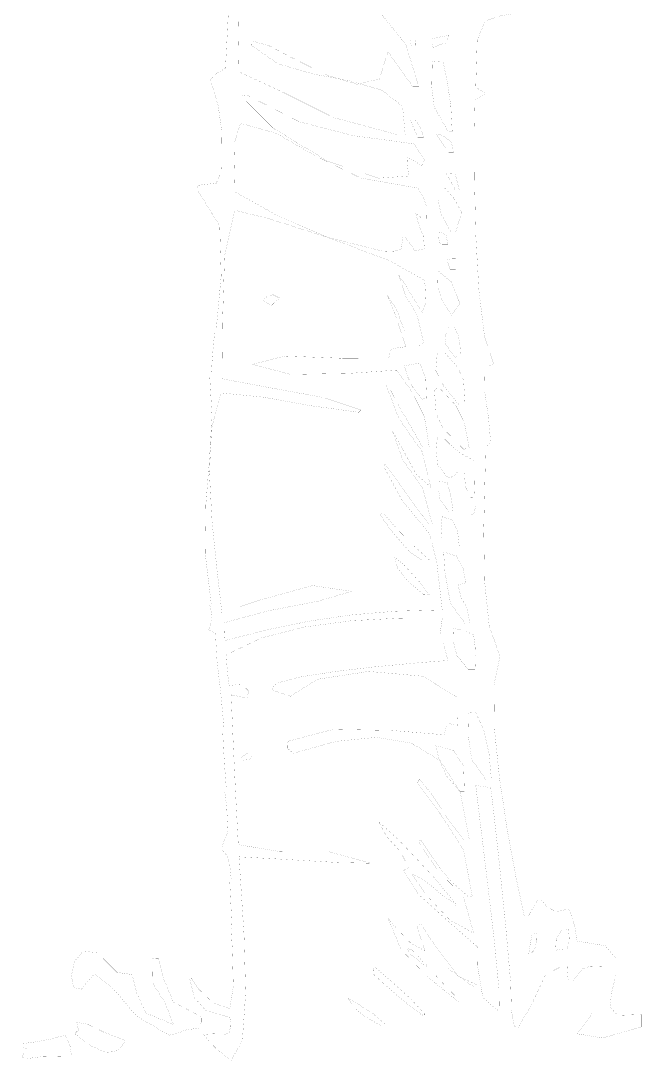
# Model space of a CAD drawing. Extents: x 0 to 56.3, y 0 to 80.3.
# Drawn here: x 16.65 to 25.35, y 0 to 14.57 of the extents above; entities that cross this region are included whole.
import ezdxf

# ---------------------------------------------------------------- set-up
doc = ezdxf.new("R2010")
doc.units = 0
doc.header["$LTSCALE"] = 0.000394
doc.header["$MEASUREMENT"] = 0
doc.layers.get('0').update_dxf_attribs({"linetype": 'CONTINUOUS'})
doc.layers.add('Alberi', color=8, linetype='CONTINUOUS')

# ---------------------------------------------------------------- blocks, each defined once
blk = doc.blocks.new('A$C3AE453EB')
at = {"layer": 'Alberi', "color": 9, "linetype": 'Continuous', "const_width": 0.001}
for points in [[(19.52, 13.9), (19.543, 14.335), (19.575, 14.959), (19.59, 15.665), (19.561, 16.348), (19.464, 16.902), (19.27, 17.22)], [(21.676, 14.696), (22.051, 14.231), (22.23, 13.64), (22.2, 13.64), (22.173, 13.64), (22.15, 13.64), (22.03, 13.807), (21.913, 13.97), (21.8, 14.13), (21.677, 13.748), (21.363, 13.676), (20.944, 13.804), (20.504, 14.021), (20.128, 14.217), (19.9, 14.28), (19.893, 14.26), (19.89, 14.24), (19.89, 14.22), (20.251, 13.965), (20.739, 13.823), (21.258, 13.723), (21.711, 13.594), (22.004, 13.367), (22.04, 12.97), (22, 12.97), (21.963, 12.97), (21.93, 12.97), (21.034, 13.21), (20.339, 13.558), (19.71, 13.85), (19.699, 14.462), (19.69, 15.074)], [(23.03, 13.63), (23.05, 14.292), (23.162, 14.564), (23.355, 14.63), (23.618, 14.674), (23.94, 14.88)], [(19.31, 13.74), (19.364, 13.8), (19.419, 13.841), (19.52, 13.9)], [(19.46, 12.49), (19.466, 13.028), (19.418, 13.376), (19.31, 13.74)], [(23.02, 13.46), (23.07, 13.49), (23.12, 13.52), (23.17, 13.55)], [(23.17, 13.55), (23.12, 13.58), (23.073, 13.607), (23.03, 13.63)], [(23.28, 9.76), (23.155, 10.129), (23.075, 10.777), (23.03, 11.569), (23.012, 12.37), (23.011, 13.045), (23.02, 13.46)], [(19.39, 12.29), (19.421, 12.351), (19.436, 12.386), (19.44, 12.44)], [(19.13, 12.19), (19.13, 12.217), (19.133, 12.24), (19.14, 12.26)], [(19.14, 12.26), (19.22, 12.27), (19.303, 12.28), (19.39, 12.29)], [(19.39, 10.23), (19.46, 10.992), (19.44, 11.689), (19.13, 12.19)], [(20.04, 10.65), (20.102, 10.702), (20.184, 10.728), (20.28, 10.68)], [(20.14, 10.59), (20.103, 10.61), (20.07, 10.63), (20.04, 10.65)], [(20.17, 10.58), (20.2, 10.61), (20.23, 10.637), (20.26, 10.66)], [(19.32, 9.58), (19.333, 9.797), (19.35, 10.01), (19.37, 10.22)], [(23.15, 9.7), (23.19, 9.72), (23.233, 9.74), (23.28, 9.76)], [(23.24, 8.65), (23.208, 9.009), (23.156, 9.361), (23.15, 9.7)], [(19.32, 6.4), (19.235, 7.107), (19.245, 7.784), (19.296, 8.424), (19.332, 9.022), (19.3, 9.57)], [(23.17, 8.59), (23.19, 8.61), (23.213, 8.63), (23.24, 8.65)], [(23.37, 5.66), (23.219, 6.083), (23.153, 6.722), (23.142, 7.442), (23.158, 8.11), (23.17, 8.59)], [(21.69, 7.64), (21.7, 7.657), (21.71, 7.67), (21.72, 7.68)], [(22.38, 6.94), (22.099, 7.128), (21.851, 7.412), (21.69, 7.64)], [(22.39, 7), (22.135, 7.231), (21.915, 7.456), (21.74, 7.66)], [(22.39, 6.94), (22.39, 6.96), (22.39, 6.98), (22.39, 7)], [(19.29, 6.05), (19.333, 6.169), (19.317, 6.301), (19.3, 6.38)], [(19.53, 5.68), (20.025, 5.917), (20.631, 6.071), (21.293, 6.159), (21.955, 6.194), (22.56, 6.19)], [(22.56, 6.19), (22.53, 5.98), (22.577, 5.838), (22.64, 5.6)], [(19.38, 5.98), (19.343, 6), (19.31, 6.02), (19.28, 6.04)], [(19.5, 4.65), (19.451, 5.18), (19.402, 5.584), (19.38, 5.98)], [(19.57, 5.25), (19.553, 5.397), (19.54, 5.54), (19.53, 5.68)], [(22.64, 5.6), (22.471, 5.589), (22.085, 5.557), (21.576, 5.508), (21.036, 5.444), (20.559, 5.368), (20.237, 5.284), (20.163, 5.194), (20.43, 5.1)], [(23.71, 2.02), (23.599, 2.539), (23.475, 3.208), (23.364, 3.941), (23.291, 4.652), (23.285, 5.254), (23.37, 5.66)], [(20.43, 5.1), (20.811, 5.338), (21.529, 5.448), (22.282, 5.381), (22.77, 5.09)], [(19.85, 5.17), (19.749, 5.267), (19.665, 5.261), (19.57, 5.25)], [(19.7, 3.02), (19.663, 3.72), (19.63, 4.42), (19.6, 5.12)], [(19.6, 5.12), (19.67, 5.107), (19.743, 5.09), (19.82, 5.07)], [(19.82, 5.07), (19.83, 5.107), (19.84, 5.14), (19.85, 5.17)], [(22.77, 5.09), (22.77, 4.95), (22.773, 4.81), (22.78, 4.67)], [(22.66, 4.72), (22.62, 4.677), (22.604, 4.637), (22.59, 4.56)], [(22.78, 4.67), (22.74, 4.69), (22.7, 4.707), (22.66, 4.72)], [(19.53, 3.83), (19.51, 4.1), (19.493, 4.367), (19.48, 4.63)], [(22.59, 4.56), (21.847, 4.621), (21.03, 4.636), (20.4, 4.47)], [(20.47, 4.3), (21.071, 4.468), (21.635, 4.524), (22.133, 4.441), (22.535, 4.193), (22.814, 3.751), (22.94, 3.09)], [(20.4, 4.47), (20.393, 4.44), (20.39, 4.407), (20.39, 4.37)], [(20.39, 4.37), (20.413, 4.35), (20.44, 4.327), (20.47, 4.3)], [(22.24, 3.94), (22.23, 3.92), (22.22, 3.9), (22.21, 3.88)], [(22.86, 3.09), (22.619, 3.413), (22.387, 3.758), (22.24, 3.94)], [(19.53, 3.79), (19.52, 3.8), (19.513, 3.807), (19.51, 3.81)], [(22.21, 3.88), (22.565, 3.406), (22.858, 2.948), (22.98, 2.3)], [(23.36, 0.68), (23.355, 1.007), (23.283, 1.737), (23.179, 2.621), (23.083, 3.408), (23.03, 3.85)], [(23.03, 3.85), (23.1, 3.84), (23.17, 3.83), (23.24, 3.82)], [(23.24, 3.82), (23.279, 3.502), (23.361, 2.754), (23.452, 1.855), (23.52, 1.082), (23.53, 0.71)], [(19.47, 2.99), (19.556, 3.212), (19.537, 3.552), (19.51, 3.76)], [(22.75, 2.19), (22.443, 2.564), (21.95, 3.087), (21.67, 3.34)], [(21.67, 3.34), (21.779, 3.136), (21.981, 2.914), (22.09, 2.69)], [(22.26, 3.08), (22.25, 3.077), (22.24, 3.07), (22.23, 3.06)], [(22.23, 3.06), (22.501, 2.648), (22.856, 2.299), (23, 1.78)], [(22.94, 2.28), (22.655, 2.532), (22.432, 2.822), (22.26, 3.08)], [(22.94, 3.09), (22.91, 3.09), (22.883, 3.09), (22.86, 3.09)], [(19.6, 2.54), (19.581, 2.729), (19.545, 2.865), (19.46, 2.96)], [(21.56, 2.76), (20.964, 2.923), (20.282, 2.924), (19.7, 3.02)], [(19.6, 0), (19.757, 0.275), (19.803, 0.937), (19.781, 1.748), (19.735, 2.466), (19.71, 2.85)], [(19.71, 2.85), (20.25, 2.82), (21.1, 2.77), (21.56, 2.76)], [(22.09, 2.69), (22.063, 2.68), (22.04, 2.67), (22.02, 2.66)], [(22.02, 2.66), (22.22, 2.33), (22.65, 1.941), (23.05, 1.59)], [(19.61, 1.89), (19.6, 2.1), (19.59, 2.307), (19.58, 2.51)], [(22.13, 2.62), (22.335, 2.5), (22.598, 2.284), (22.75, 2.19)], [(23, 1.78), (22.67, 1.962), (22.32, 2.331), (22.13, 2.62)], [(22.74, 2.16), (22.743, 2.17), (22.75, 2.18), (22.76, 2.19)], [(22.98, 2.3), (22.963, 2.297), (22.95, 2.29), (22.94, 2.28)], [(23.9, 2.24), (23.853, 2.17), (23.81, 2.097), (23.77, 2.02)], [(23.95, 2.24), (23.93, 2.24), (23.913, 2.24), (23.9, 2.24)], [(24.33, 2.12), (24.158, 2.08), (24.029, 2.147), (23.95, 2.24)], [(24.45, 1.67), (24.421, 1.862), (24.379, 2.008), (24.33, 2.12)], [(22.81, 0.8), (22.355, 1.167), (21.982, 1.551), (21.8, 1.99)], [(21.8, 1.99), (21.906, 1.862), (22.114, 1.645), (22.32, 1.53)], [(22.21, 1.87), (22.223, 1.887), (22.24, 1.9), (22.26, 1.91)], [(22.26, 1.91), (22.447, 1.623), (22.779, 1.178), (23.06, 1.05)], [(23.77, 2.02), (23.75, 2.02), (23.73, 2.02), (23.71, 2.02)], [(19.58, 0.72), (19.63, 1.038), (19.617, 1.54), (19.6, 1.85)], [(22.32, 1.53), (22.28, 1.647), (22.243, 1.76), (22.21, 1.87)], [(22.01, 1.63), (22.03, 1.63), (22.05, 1.63), (22.07, 1.63)], [(22.01, 1.56), (22.01, 1.587), (22.01, 1.61), (22.01, 1.63)], [(22.07, 1.63), (22.07, 1.61), (22.07, 1.59), (22.07, 1.57)], [(25.35, 0.64), (25.018, 0.628), (24.912, 0.748), (24.936, 0.953), (24.996, 1.196), (24.998, 1.428), (24.848, 1.602), (24.45, 1.67)], [(22.07, 1.56), (22.05, 1.56), (22.03, 1.56), (22.01, 1.56)], [(22.07, 1.57), (22.134, 1.545), (22.206, 1.478), (22.29, 1.38)], [(22.31, 1.33), (22.186, 1.432), (22.114, 1.478), (22.07, 1.56)], [(23.05, 1.59), (23.055, 1.328), (23.129, 0.876), (23.36, 0.68)], [(22.33, 1.3), (22.341, 1.318), (22.336, 1.34), (22.32, 1.35)], [(22.48, 1.37), (22.629, 1.295), (22.815, 1.162), (23.01, 1.02)], [(22.82, 0.82), (22.603, 1.043), (22.484, 1.168), (22.48, 1.37)], [(23.62, 0.45), (23.812, 0.777), (24.011, 1.204), (24.31, 1.35)], [(24.31, 1.35), (24.313, 1.27), (24.32, 1.187), (24.33, 1.1)], [(24.39, 1.1), (24.518, 1.275), (24.622, 1.312), (24.85, 1.32)], [(24.85, 1.32), (24.853, 1.038), (24.66, 0.652), (24.45, 0.37)], [(19.02, 1.13), (19.03, 1.137), (19.04, 1.14), (19.05, 1.14)], [(19.58, 0.6), (19.241, 0.702), (19.085, 0.875), (19.02, 1.13)], [(19.05, 1.14), (19.15, 0.991), (19.34, 0.809), (19.58, 0.72)], [(24.33, 1.1), (24.35, 1.1), (24.37, 1.1), (24.39, 1.1)], [(19.57, 0.38), (19.59, 0.464), (19.593, 0.53), (19.58, 0.6)], [(23.53, 0.71), (23.54, 0.637), (23.553, 0.56), (23.57, 0.48)], [(24.45, 0.37), (24.81, 0.311), (25.35, 0.466), (25.35, 0.64)], [(23.57, 0.48), (23.583, 0.47), (23.6, 0.46), (23.62, 0.45)], [(17.27, 0.35), (17.05, 0.292), (16.847, 0.255), (16.66, 0.23)], [(17.36, 0.06), (17.341, 0.198), (17.302, 0.3), (17.27, 0.35)], [(19.21, 0.36), (19.29, 0.367), (19.373, 0.37), (19.46, 0.37)], [(19.58, 0.01), (19.411, 0.141), (19.293, 0.263), (19.21, 0.36)], [(19.47, 0.35), (19.5, 0.36), (19.533, 0.37), (19.57, 0.38)], [(16.75, 0.15), (16.713, 0.17), (16.68, 0.19), (16.65, 0.21)], [(16.66, 0.05), (16.69, 0.087), (16.72, 0.12), (16.75, 0.15)], [(16.7, 0.03), (16.683, 0.04), (16.67, 0.047), (16.66, 0.05)], [(16.72, 0.02), (16.95, 0.051), (17.216, 0.057), (17.36, 0.06)]]:
    blk.add_lwpolyline(points, dxfattribs=at)
for points in [[(22.13, 14.22), (22.12, 14.247), (22.113, 14.27), (22.11, 14.29), (22.133, 14.29), (22.16, 14.29), (22.19, 14.29), (22.183, 14.27), (22.18, 14.247), (22.18, 14.22), (22.16, 14.22), (22.143, 14.22)], [(22.43, 14.19), (22.423, 14.23), (22.42, 14.27), (22.42, 14.31), (22.493, 14.33), (22.57, 14.347), (22.65, 14.36), (22.64, 14.33), (22.633, 14.297), (22.63, 14.26), (22.56, 14.24), (22.493, 14.217)], [(22.64, 13.02), (22.447, 13.356), (22.413, 13.641), (22.42, 13.99), (22.47, 13.997), (22.52, 14), (22.57, 14), (22.63, 13.715), (22.68, 13.376), (22.7, 13.01), (22.68, 13.017), (22.66, 13.02)], [(21.67, 12.36), (20.952, 12.598), (20.191, 13.059), (19.74, 13.51), (19.77, 13.517), (19.8, 13.52), (19.83, 13.52), (20.554, 13.151), (21.306, 12.957), (22.17, 12.84), (22.309, 12.613), (22.274, 12.537), (22.08, 12.65), (22.067, 12.627), (22.07, 12.56), (22.09, 12.39), (21.95, 12.38), (21.81, 12.37)], [(21.71, 11.34), (20.965, 11.529), (20.249, 11.835), (19.65, 12.17), (19.642, 12.524), (19.651, 12.87), (19.73, 13.13), (20.236, 12.988), (20.776, 12.675), (21.416, 12.362), (22.22, 12.22), (22.284, 12.115), (22.336, 11.979), (22.34, 11.78), (22.33, 11.777), (22.32, 11.77), (22.31, 11.76), (22.27, 11.8), (22.23, 11.837), (22.19, 11.87), (22.23, 11.707), (22.297, 11.547), (22.31, 11.37), (22.263, 11.36), (22.22, 11.35), (22.18, 11.34), (22.13, 11.41), (22.083, 11.477), (22.04, 11.54), (22.03, 11.54), (22.02, 11.54), (22.01, 11.54), (21.983, 11.368), (21.883, 11.332)], [(22.22, 12.93), (22.18, 13.017), (22.143, 13.1), (22.11, 13.18), (22.13, 13.18), (22.15, 13.18), (22.17, 13.18), (22.224, 13.118), (22.266, 13.046), (22.3, 12.93), (22.27, 12.93), (22.243, 12.93)], [(22.65, 12.72), (22.59, 12.81), (22.53, 12.9), (22.47, 12.99), (22.557, 12.96), (22.686, 12.87), (22.72, 12.72), (22.693, 12.72), (22.67, 12.72)], [(22.74, 12.2), (22.618, 12.429), (22.742, 12.422), (22.8, 12.19), (22.78, 12.197), (22.76, 12.2)], [(22.68, 11.61), (22.544, 11.856), (22.502, 12.044), (22.5, 12.25), (22.52, 12.25), (22.543, 12.25), (22.57, 12.25), (22.728, 12.073), (22.832, 11.881), (22.75, 11.61), (22.723, 11.61), (22.7, 11.61)], [(19.51, 5.88), (19.503, 5.967), (19.5, 6.05), (19.5, 6.13), (20.104, 6.293), (20.826, 6.434), (21.29, 6.57), (20.74, 6.652), (20.006, 6.448), (19.47, 6.27), (19.403, 6.857), (19.333, 7.536), (19.295, 8.229), (19.326, 8.859), (19.46, 9.35), (20.054, 9.291), (20.71, 9.172), (21.39, 9.08), (21.4, 9.09), (21.41, 9.1), (21.42, 9.11), (20.89, 9.287), (20.047, 9.441), (19.47, 9.55), (19.479, 10.34), (19.508, 11.274), (19.65, 11.91), (20.118, 11.796), (20.969, 11.525), (21.825, 11.201), (22.31, 10.93), (22.324, 10.825), (22.332, 10.626), (22.28, 10.48), (22.148, 10.684), (22.036, 10.877), (21.95, 11), (22.041, 10.721), (22.209, 10.437), (22.3, 10.05), (22.28, 10.04), (22.26, 10.027), (22.24, 10.01), (22.03, 10.219), (21.92, 10.518), (21.79, 10.72), (21.917, 10.406), (22.05, 9.998), (21.85, 9.97), (21.833, 9.93), (21.82, 9.887), (21.81, 9.84), (21.141, 9.837), (20.349, 9.867), (19.9, 9.75), (20.435, 9.61), (21.245, 9.624), (21.92, 9.67), (22.137, 9.365), (22.31, 9.018), (22.38, 8.58), (22.35, 8.58), (22.32, 8.58), (22.29, 8.58), (22.105, 8.904), (21.938, 9.19), (21.8, 9.46), (21.79, 9.467), (21.78, 9.47), (21.77, 9.47), (21.953, 8.99), (22.277, 8.53), (22.4, 8.03), (22.193, 8.213), (22, 8.571), (21.86, 8.82), (22.01, 8.405), (22.284, 8.019), (22.42, 7.51), (22.4, 7.51), (22.383, 7.51), (22.37, 7.51), (22.185, 7.76), (21.943, 8.099), (21.757, 8.346), (21.739, 8.32), (22, 7.84), (22.383, 7.375), (22.484, 6.976), (22.56, 6.31), (21.903, 6.292), (21.288, 6.24), (20.696, 6.153), (20.109, 6.032)], [(22.56, 11.43), (22.543, 11.44), (22.53, 11.45), (22.52, 11.46), (22.513, 11.51), (22.51, 11.557), (22.51, 11.6), (22.561, 11.592), (22.615, 11.552), (22.64, 11.43), (22.61, 11.43), (22.583, 11.43)], [(22.67, 11.08), (22.653, 11.13), (22.64, 11.177), (22.63, 11.22), (22.67, 11.227), (22.71, 11.23), (22.75, 11.23), (22.75, 11.18), (22.75, 11.13), (22.75, 11.08), (22.72, 11.08), (22.693, 11.08)], [(22.69, 10.44), (22.545, 10.679), (22.495, 10.845), (22.49, 11.07), (22.686, 10.907), (22.807, 10.604)], [(22.74, 9.85), (22.612, 10.024), (22.598, 10.127), (22.65, 10.28), (22.67, 10.28), (22.693, 10.28), (22.72, 10.28), (22.779, 10.178), (22.807, 10.036), (22.82, 9.86), (22.79, 9.86), (22.763, 9.857)], [(22.79, 9.19), (22.583, 9.444), (22.47, 9.664), (22.49, 9.91), (22.523, 9.91), (22.56, 9.91), (22.6, 9.91), (22.775, 9.708), (22.859, 9.532), (22.88, 9.19), (22.85, 9.19), (22.82, 9.19)], [(22.28, 9.26), (22.146, 9.429), (22.07, 9.588), (22.03, 9.73), (22.248, 9.771), (22.329, 9.556), (22.34, 9.27), (22.32, 9.27), (22.3, 9.267)], [(22.86, 8.56), (22.569, 8.858), (22.474, 9.062), (22.45, 9.4), (22.473, 9.407), (22.5, 9.41), (22.53, 9.41), (22.747, 9.181), (22.869, 8.939), (22.94, 8.57), (22.91, 8.57), (22.883, 8.567)], [(22.96, 7.89), (22.886, 8.035), (22.874, 8.182), (22.88, 8.26), (22.85, 8.26), (22.82, 8.26), (22.79, 8.26), (22.736, 8.197), (22.688, 8.171), (22.64, 8.16), (22.494, 8.348), (22.476, 8.546), (22.49, 8.72), (22.513, 8.727), (22.54, 8.73), (22.57, 8.73), (22.682, 8.616), (22.811, 8.508), (23.01, 8.4), (23.01, 8.23), (23.013, 8.057), (23.02, 7.88), (23, 7.887), (22.98, 7.89)], [(22.65, 7.69), (22.531, 7.848), (22.509, 7.986), (22.51, 8.11), (22.55, 8.107), (22.59, 8.1), (22.63, 8.09), (22.662, 7.984), (22.691, 7.85), (22.71, 7.69), (22.69, 7.69), (22.67, 7.69)], [(22.96, 7.63), (22.96, 7.68), (22.96, 7.727), (22.96, 7.77), (22.98, 7.77), (23.003, 7.77), (23.03, 7.77), (23.02, 7.73), (23.01, 7.69), (23, 7.65), (22.983, 7.647), (22.97, 7.64)], [(22.69, 7.19), (22.554, 7.328), (22.543, 7.469), (22.56, 7.62), (22.711, 7.562), (22.776, 7.408), (22.8, 7.19), (22.76, 7.19), (22.723, 7.19)], [(22.29, 6.53), (22.102, 6.69), (21.938, 6.884), (21.89, 7.05), (22.028, 6.935), (22.242, 6.702), (22.38, 6.52), (22.35, 6.527), (22.32, 6.53)], [(22.88, 6.12), (22.676, 6.4), (22.598, 6.841), (22.58, 7.12), (22.756, 7.067), (22.847, 6.917), (22.89, 6.69), (22.85, 6.68), (22.813, 6.67), (22.78, 6.66), (22.824, 6.485), (22.906, 6.336), (22.95, 6.12), (22.923, 6.12), (22.9, 6.12)], [(22.92, 5.48), (22.766, 5.672), (22.714, 5.871), (22.72, 6.05), (22.817, 6.034), (22.89, 6.01), (23, 5.96), (23.021, 5.789), (23.026, 5.665), (23.02, 5.48), (22.983, 5.48), (22.95, 5.48)], [(23.18, 3.92), (22.973, 4.213), (22.927, 4.534), (22.92, 4.86), (22.953, 4.867), (22.99, 4.87), (23.03, 4.87), (23.143, 4.626), (23.217, 4.291), (23.25, 3.92), (23.223, 3.92), (23.2, 3.92)], [(22.81, 3.77), (22.62, 3.981), (22.514, 4.22), (22.47, 4.41), (22.714, 4.34), (22.86, 4.127), (22.87, 3.77), (22.85, 3.77), (22.83, 3.77)], [(19.76, 4.2), (19.75, 4.21), (19.74, 4.22), (19.73, 4.23), (19.77, 4.26), (19.81, 4.287), (19.85, 4.31), (19.86, 4.29), (19.873, 4.27), (19.89, 4.25), (19.88, 4.24), (19.87, 4.227), (19.86, 4.21), (19.823, 4.21), (19.79, 4.207)], [(23.77, 1.46), (23.783, 1.56), (23.8, 1.66), (23.82, 1.76), (23.84, 1.77), (23.863, 1.777), (23.89, 1.78), (23.886, 1.68), (23.854, 1.548)], [(24.15, 1.54), (24.158, 1.685), (24.189, 1.756), (24.25, 1.84), (24.273, 1.84), (24.3, 1.837), (24.33, 1.83), (24.338, 1.749), (24.342, 1.668), (24.31, 1.56), (24.253, 1.557), (24.2, 1.55)], [(18.73, 0.35), (18.273, 0.618), (17.923, 1.03), (17.68, 1.21), (17.498, 0.995), (17.391, 1.018), (17.359, 1.181), (17.403, 1.384), (17.524, 1.526), (17.723, 1.508), (18, 1.23), (18, 1.23), (18.07, 1.22), (18.14, 1.21), (18.21, 1.2), (18.276, 0.941), (18.404, 0.66), (18.79, 0.5), (18.675, 0.799), (18.495, 1.088), (18.5, 1.42), (18.523, 1.427), (18.55, 1.43), (18.58, 1.43), (18.651, 1.147), (18.789, 0.814), (19.18, 0.61), (19.179, 0.531), (19.171, 0.49), (19.15, 0.45), (18.963, 0.424), (18.843, 0.376)], [(22.28, 0.63), (22.014, 0.834), (21.782, 1.033), (21.59, 1.21), (21.591, 1.26), (21.599, 1.284), (21.62, 1.3), (21.808, 1.14), (22.125, 0.854), (22.32, 0.64), (22.303, 0.64), (22.29, 0.637)], [(21.69, 0.49), (21.473, 0.613), (21.33, 0.734), (21.24, 0.87), (21.363, 0.797), (21.6, 0.644), (21.75, 0.51), (21.73, 0.507), (21.71, 0.5)], [(17.84, 0.11), (17.649, 0.195), (17.515, 0.285), (17.41, 0.37), (17.423, 0.39), (17.44, 0.407), (17.46, 0.42), (17.45, 0.46), (17.44, 0.497), (17.43, 0.53), (17.586, 0.504), (17.821, 0.39), (18.09, 0.29), (18.093, 0.28), (18.1, 0.27), (18.11, 0.26), (18.036, 0.164), (17.961, 0.12)]]:
    blk.add_lwpolyline(points, close=True, dxfattribs=at)

msp = doc.modelspace()

# ---------------------------------------------------------------- block references
at = {"linetype": 'Continuous'}
msp.add_blockref('A$C3AE453EB', (0, 0), dxfattribs=at)

doc.saveas('drawing.dxf')
